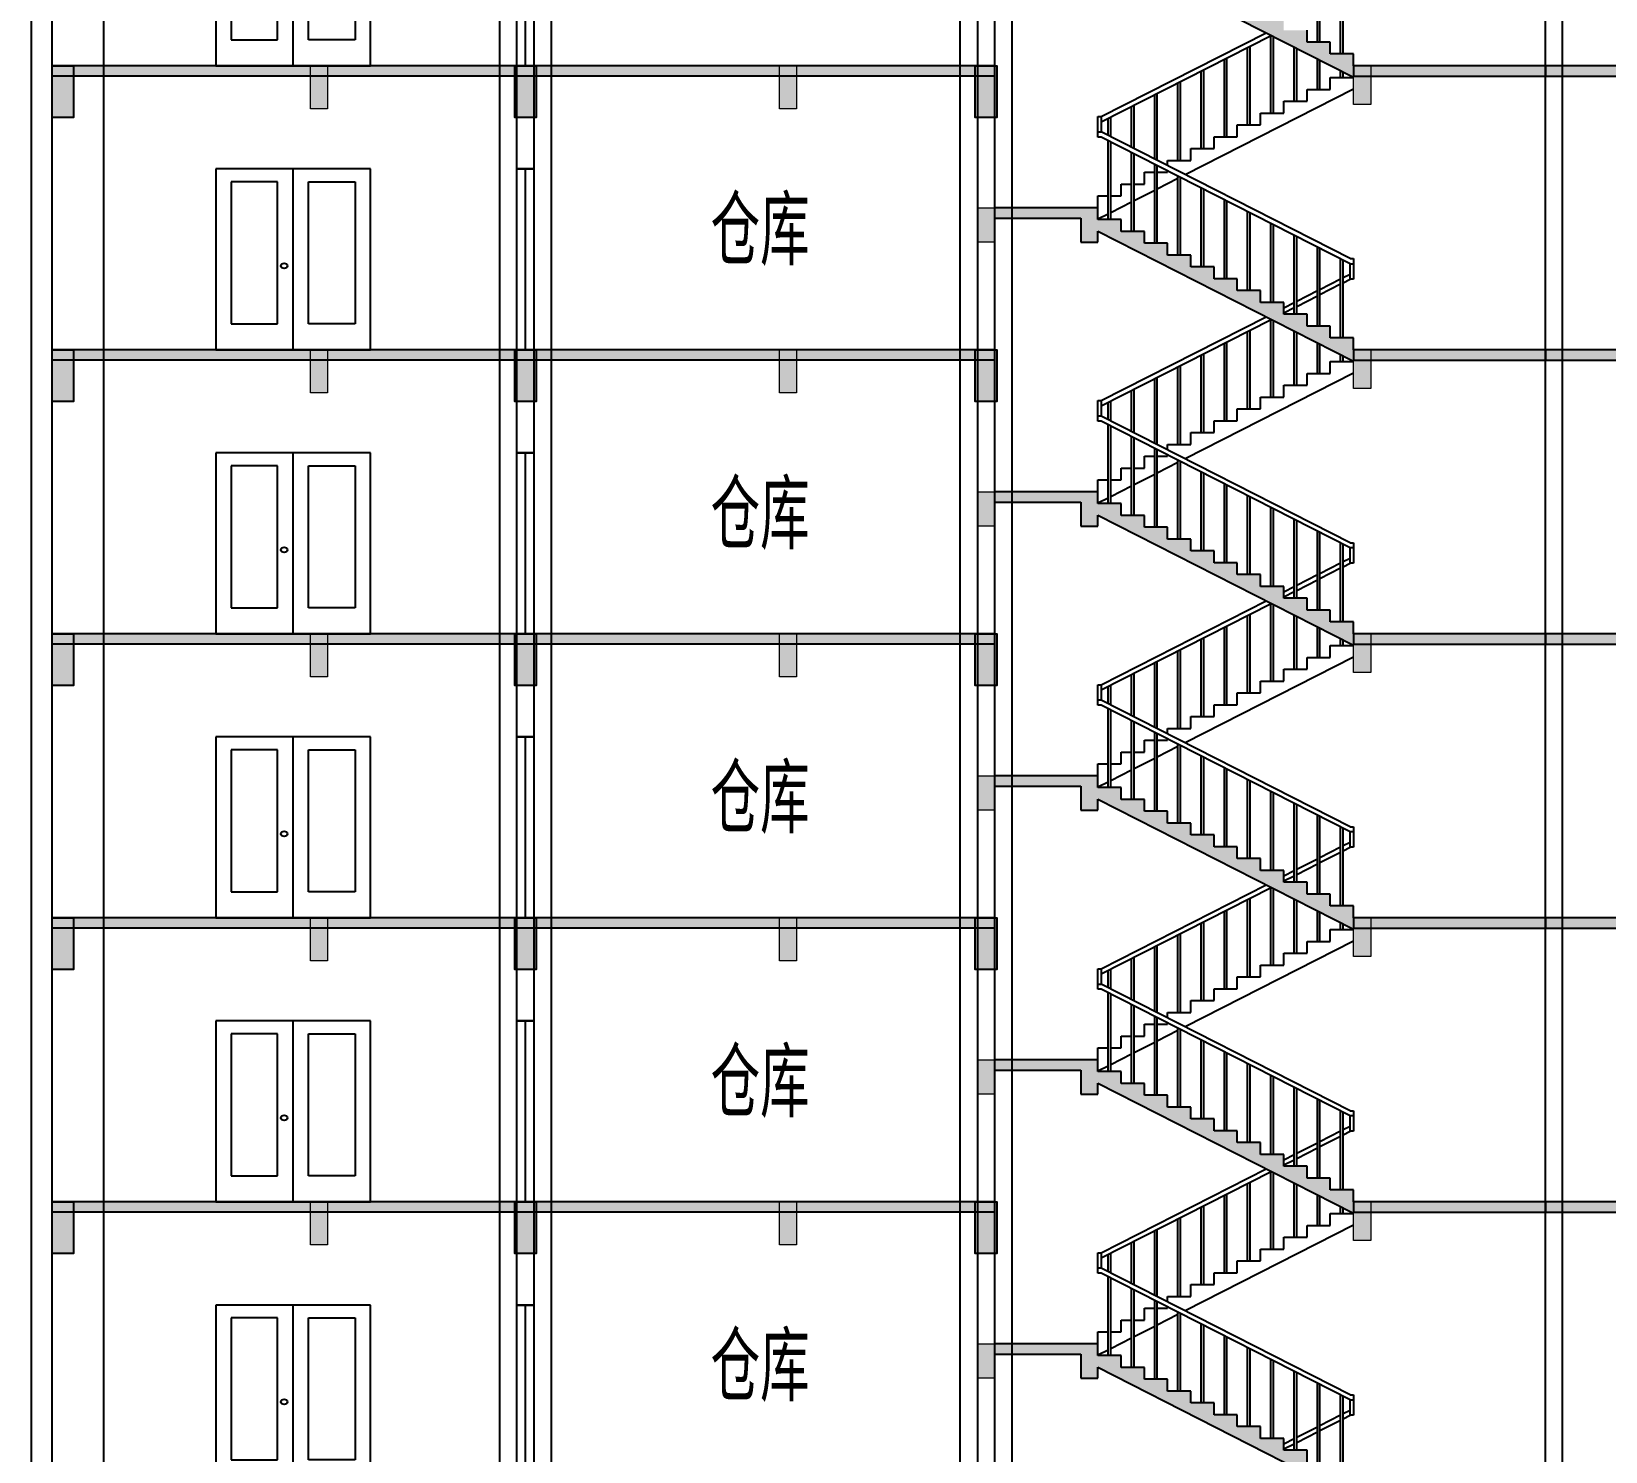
# Model space of a CAD drawing. Extents: x -1 to 1050000, y -900000 to 0.
# Drawn here: x 536529 to 554817, y -111703 to -95203 of the extents above; entities that cross this region are included whole.
import ezdxf

# ---------------------------------------------------------------- set-up
doc = ezdxf.new("R2010")
doc.units = 0
doc.header["$LTSCALE"] = 1000
doc.header["$MEASUREMENT"] = 0
for name, color, linetype in [('BEAM', 4, 'Continuous'), ('COLUMN', 9, 'Continuous'), ('E_CURTWALL', 71, 'Continuous'), ('E_LINE', 7, 'Continuous'), ('E_WINDOW', 4, 'Continuous'), ('FLOOR-100', 173, 'Continuous'), ('PUB_HATCH', 8, 'Continuous'), ('S_E_STAIR', 4, 'Continuous'), ('S_STAIR', 9, 'Continuous'), ('S_WALL', 9, 'Continuous'), ('S_WINDOW', 4, 'Continuous'), ('Text', 7, 'Continuous'), ('WALL', 9, 'Continuous')]:
    doc.layers.add(name, color=color, linetype=linetype)
doc.layers.add('S_Beam', color=4, linetype='Continuous', lineweight=9)
doc.layers.add('TL-floor', color=35, linetype='Continuous', lineweight=18)
doc.styles.get("Standard").update_dxf_attribs({"font": 'gbenor.shx', "bigfont": 'gbcbig.shx'})

# ---------------------------------------------------------------- blocks, each defined once
blk = doc.blocks.new('*U502')
at = {"layer": 'BEAM'}
h = blk.add_hatch(color=256, dxfattribs=at)
h.dxf.hatch_style = 1
h.paths.add_polyline_path([(-14950, 300), (-14700, 300), (-14700, -300), (-14950, -300)])
h = blk.add_hatch(color=256, dxfattribs=at)
h.dxf.hatch_style = 1
h.paths.add_polyline_path([(-9575, 300), (-9325, 300), (-9325, -300), (-9575, -300)])
h = blk.add_hatch(color=256, dxfattribs=at)
h.dxf.hatch_style = 1
h.paths.add_polyline_path([(-4225, 300), (-3975, 300), (-3975, -300), (-4225, -300)])
at = {"layer": 'S_Beam'}
h = blk.add_hatch(color=256, dxfattribs=at)
h.dxf.hatch_style = 1
h.paths.add_polyline_path([(-11950, 300), (-11750, 300), (-11750, -200), (-11950, -200)])
h = blk.add_hatch(color=256, dxfattribs=at)
h.dxf.hatch_style = 1
h.paths.add_polyline_path([(-6500, 300), (-6300, 300), (-6300, -200), (-6500, -200)])
at = {"layer": 'BEAM'}
for points in [[(-14950, 300), (-14700, 300), (-14700, -300), (-14950, -300)], [(-9575, 300), (-9325, 300), (-9325, -300), (-9575, -300)], [(-4225, 300), (-3975, 300), (-3975, -300), (-4225, -300)]]:
    blk.add_lwpolyline(points, close=True, dxfattribs=at)
at = {"layer": 'S_Beam'}
for points in [[(-11950, 300), (-11750, 300), (-11750, -200), (-11950, -200)], [(-6500, 300), (-6300, 300), (-6300, -200), (-6500, -200)]]:
    blk.add_lwpolyline(points, close=True, dxfattribs=at)
blk = doc.blocks.new('*U501')
at = {"layer": 'S_Beam', "color": 0, "linetype": 'ByBlock', "lineweight": -2, "transparency": 16777216}
for p in [(0, 33000), (0, 29700), (0, 26400), (0, 23100), (0, 19800)]:
    blk.add_blockref('*U502', p, dxfattribs=at)
blk = doc.blocks.new('$EWDLib$00000642')
for p, q in [((1500, 2100), (0, 2100)), ((0, 2100), (0, 0)), ((1500, 0), (1500, 2100)), ((150, 1950), (150, 300)), ((600, 1950), (150, 1950)), ((900, 1950), (1350, 1950)), ((1350, 1950), (1350, 300)), ((150, 300), (600, 300)), ((1350, 300), (900, 300)), ((0, 0), (1500, 0))]:
    blk.add_line(p, q)
for points in [[(750, 0), (750, 2100)], [(600, 300), (600, 1950)], [(900, 300), (900, 1950)]]:
    blk.add_lwpolyline(points)
blk.add_circle((663, 975), 31)
blk = doc.blocks.new('section_window__')
at = {"layer": 'S_WINDOW'}
for p, q in [((542369, -129801), (542169, -129801)), ((542169, -131901), (542169, -129801)), ((542269, -131901), (542269, -129801)), ((542369, -131901), (542369, -129801)), ((542344, -131901), (542144, -131901))]:
    blk.add_line(p, q, dxfattribs=at)
blk = doc.blocks.new('*U742')
at = {"layer": 'WALL'}
blk.add_blockref('section_window__', (-542256, 130851), dxfattribs=at)
blk = doc.blocks.new('*U743')
at = {"layer": 'WALL', "color": 0, "linetype": 'ByBlock', "lineweight": -2, "transparency": 16777216}
for p in [(0, 36300), (0, 33000), (0, 29700), (0, 26400), (0, 23100), (0, 19800)]:
    blk.add_blockref('*U742', p, dxfattribs=at)

msp = doc.modelspace()

# ---------------------------------------------------------------- hatches: boundary and pattern name
at = {"layer": 'FLOOR-100'}
h = msp.add_hatch(color=256, dxfattribs=at)
h.dxf.hatch_style = 1
h.paths.add_polyline_path([(547718.88, -95600.67), (536768.88, -95600.67), (536768.88, -95720.67), (547718.88, -95720.67)])
h = msp.add_hatch(color=256, dxfattribs=at)
h.dxf.hatch_style = 1
h.paths.add_polyline_path([(554118.88, -95600.67), (551888.88, -95600.67), (551888.88, -95720.67), (554118.88, -95720.67)])
h = msp.add_hatch(color=256, dxfattribs=at)
h.dxf.hatch_style = 1
h.paths.add_polyline_path([(566668.88, -95720.67), (566668.88, -95600.67), (554118.88, -95600.67), (554118.88, -95720.67)])
h = msp.add_hatch(color=256, dxfattribs=at)
h.dxf.hatch_style = 1
h.paths.add_polyline_path([(547718.88, -98900.67), (536768.88, -98900.67), (536768.88, -99020.67), (547718.88, -99020.67)])
h = msp.add_hatch(color=256, dxfattribs=at)
h.dxf.hatch_style = 1
h.paths.add_polyline_path([(554118.88, -98900.67), (551888.88, -98900.67), (551888.88, -99020.67), (554118.88, -99020.67)])
h = msp.add_hatch(color=256, dxfattribs=at)
h.dxf.hatch_style = 1
h.paths.add_polyline_path([(566668.88, -99020.67), (566668.88, -98900.67), (554118.88, -98900.67), (554118.88, -99020.67)])
h = msp.add_hatch(color=256, dxfattribs=at)
h.dxf.hatch_style = 1
h.paths.add_polyline_path([(547718.88, -102200.67), (536768.88, -102200.67), (536768.88, -102320.67), (547718.88, -102320.67)])
h = msp.add_hatch(color=256, dxfattribs=at)
h.dxf.hatch_style = 1
h.paths.add_polyline_path([(554118.88, -102200.67), (551888.88, -102200.67), (551888.88, -102320.67), (554118.88, -102320.67)])
h = msp.add_hatch(color=256, dxfattribs=at)
h.dxf.hatch_style = 1
h.paths.add_polyline_path([(566668.88, -102320.67), (566668.88, -102200.67), (554118.88, -102200.67), (554118.88, -102320.67)])
h = msp.add_hatch(color=256, dxfattribs=at)
h.dxf.hatch_style = 1
h.paths.add_polyline_path([(547718.88, -105500.67), (536768.88, -105500.67), (536768.88, -105620.67), (547718.88, -105620.67)])
h = msp.add_hatch(color=256, dxfattribs=at)
h.dxf.hatch_style = 1
h.paths.add_polyline_path([(554118.88, -105500.67), (551888.88, -105500.67), (551888.88, -105620.67), (554118.88, -105620.67)])
h = msp.add_hatch(color=256, dxfattribs=at)
h.dxf.hatch_style = 1
h.paths.add_polyline_path([(566668.88, -105620.67), (566668.88, -105500.67), (554118.88, -105500.67), (554118.88, -105620.67)])
h = msp.add_hatch(color=256, dxfattribs=at)
h.dxf.hatch_style = 1
h.paths.add_polyline_path([(547718.88, -108800.67), (536768.88, -108800.67), (536768.88, -108920.67), (547718.88, -108920.67)])
h = msp.add_hatch(color=256, dxfattribs=at)
h.dxf.hatch_style = 1
h.paths.add_polyline_path([(554118.88, -108800.67), (551888.88, -108800.67), (551888.88, -108920.67), (554118.88, -108920.67)])
h = msp.add_hatch(color=256, dxfattribs=at)
h.dxf.hatch_style = 1
h.paths.add_polyline_path([(566668.88, -108920.67), (566668.88, -108800.67), (554118.88, -108800.67), (554118.88, -108920.67)])
at = {"layer": 'PUB_HATCH'}
for points in [[(551888.88, -95600.67), (551888.88, -95463.17), (551618.88, -95463.17), (551618.88, -95325.67), (551348.88, -95325.67), (551348.88, -95188.17), (551078.88, -95188.17), (551078.88, -95050.67), (550808.88, -95050.67), (550808.88, -94913.17), (550538.88, -94913.17), (550538.88, -94775.67), (550268.88, -94775.67), (550268.88, -94638.17), (549998.88, -94638.17), (549998.88, -94500.67), (549728.88, -94500.67), (549728.88, -94363.17), (549458.88, -94363.17), (549458.88, -94225.67), (549188.88, -94225.67), (549188.88, -94088.17), (548918.88, -94088.17), (548918.88, -94070.67), (548918.88, -94222.84), (551888.88, -95735.34)], [(548918.88, -97250.67), (547718.88, -97250.67), (547718.88, -97370.67), (548718.88, -97370.67), (548718.88, -97650.67), (548918.88, -97650.67)], [(551888.88, -98900.67), (551888.88, -98763.17), (551618.88, -98763.17), (551618.88, -98625.67), (551348.88, -98625.67), (551348.88, -98488.17), (551078.88, -98488.17), (551078.88, -98350.67), (550808.88, -98350.67), (550808.88, -98213.17), (550538.88, -98213.17), (550538.88, -98075.67), (550268.88, -98075.67), (550268.88, -97938.17), (549998.88, -97938.17), (549998.88, -97800.67), (549728.88, -97800.67), (549728.88, -97663.17), (549458.88, -97663.17), (549458.88, -97525.67), (549188.88, -97525.67), (549188.88, -97388.17), (548918.88, -97388.17), (548918.88, -97370.67), (548918.88, -97522.84), (551888.88, -99035.34)], [(548918.88, -100550.67), (547718.88, -100550.67), (547718.88, -100670.67), (548718.88, -100670.67), (548718.88, -100950.67), (548918.88, -100950.67)], [(551888.88, -102200.67), (551888.88, -102063.17), (551618.88, -102063.17), (551618.88, -101925.67), (551348.88, -101925.67), (551348.88, -101788.17), (551078.88, -101788.17), (551078.88, -101650.67), (550808.88, -101650.67), (550808.88, -101513.17), (550538.88, -101513.17), (550538.88, -101375.67), (550268.88, -101375.67), (550268.88, -101238.17), (549998.88, -101238.17), (549998.88, -101100.67), (549728.88, -101100.67), (549728.88, -100963.17), (549458.88, -100963.17), (549458.88, -100825.67), (549188.88, -100825.67), (549188.88, -100688.17), (548918.88, -100688.17), (548918.88, -100670.67), (548918.88, -100822.84), (551888.88, -102335.34)], [(548918.88, -103850.67), (547718.88, -103850.67), (547718.88, -103970.67), (548718.88, -103970.67), (548718.88, -104250.67), (548918.88, -104250.67)], [(551888.88, -105500.67), (551888.88, -105363.17), (551618.88, -105363.17), (551618.88, -105225.67), (551348.88, -105225.67), (551348.88, -105088.17), (551078.88, -105088.17), (551078.88, -104950.67), (550808.88, -104950.67), (550808.88, -104813.17), (550538.88, -104813.17), (550538.88, -104675.67), (550268.88, -104675.67), (550268.88, -104538.17), (549998.88, -104538.17), (549998.88, -104400.67), (549728.88, -104400.67), (549728.88, -104263.17), (549458.88, -104263.17), (549458.88, -104125.67), (549188.88, -104125.67), (549188.88, -103988.17), (548918.88, -103988.17), (548918.88, -103970.67), (548918.88, -104122.84), (551888.88, -105635.34)], [(548918.88, -107150.67), (547718.88, -107150.67), (547718.88, -107270.67), (548718.88, -107270.67), (548718.88, -107550.67), (548918.88, -107550.67)], [(551888.88, -108800.67), (551888.88, -108663.17), (551618.88, -108663.17), (551618.88, -108525.67), (551348.88, -108525.67), (551348.88, -108388.17), (551078.88, -108388.17), (551078.88, -108250.67), (550808.88, -108250.67), (550808.88, -108113.17), (550538.88, -108113.17), (550538.88, -107975.67), (550268.88, -107975.67), (550268.88, -107838.17), (549998.88, -107838.17), (549998.88, -107700.67), (549728.88, -107700.67), (549728.88, -107563.17), (549458.88, -107563.17), (549458.88, -107425.67), (549188.88, -107425.67), (549188.88, -107288.17), (548918.88, -107288.17), (548918.88, -107270.67), (548918.88, -107422.84), (551888.88, -108935.34)], [(548918.88, -110450.67), (547718.88, -110450.67), (547718.88, -110570.67), (548718.88, -110570.67), (548718.88, -110850.67), (548918.88, -110850.67)], [(551888.88, -112100.67), (551888.88, -111963.17), (551618.88, -111963.17), (551618.88, -111825.67), (551348.88, -111825.67), (551348.88, -111688.17), (551078.88, -111688.17), (551078.88, -111550.67), (550808.88, -111550.67), (550808.88, -111413.17), (550538.88, -111413.17), (550538.88, -111275.67), (550268.88, -111275.67), (550268.88, -111138.17), (549998.88, -111138.17), (549998.88, -111000.67), (549728.88, -111000.67), (549728.88, -110863.17), (549458.88, -110863.17), (549458.88, -110725.67), (549188.88, -110725.67), (549188.88, -110588.17), (548918.88, -110588.17), (548918.88, -110570.67), (548918.88, -110722.84), (551888.88, -112235.34)]]:
    msp.add_hatch(color=256, dxfattribs=at).paths.add_polyline_path(points)
at = {"layer": 'TL-floor'}
h = msp.add_hatch(color=256, dxfattribs=at)
h.dxf.hatch_style = 1
h.paths.add_polyline_path([(551888.88, -96050.67), (552088.88, -96050.67), (552088.88, -95600.67), (551888.88, -95600.67)])
h = msp.add_hatch(color=256, dxfattribs=at)
h.dxf.hatch_style = 1
h.paths.add_polyline_path([(547718.88, -97250.73), (547518.88, -97250.73), (547518.88, -97650.73), (547718.88, -97650.73)])
h = msp.add_hatch(color=256, dxfattribs=at)
h.dxf.hatch_style = 1
h.paths.add_polyline_path([(551888.88, -99350.67), (552088.88, -99350.67), (552088.88, -98900.67), (551888.88, -98900.67)])
h = msp.add_hatch(color=256, dxfattribs=at)
h.dxf.hatch_style = 1
h.paths.add_polyline_path([(547718.88, -100550.73), (547518.88, -100550.73), (547518.88, -100950.73), (547718.88, -100950.73)])
h = msp.add_hatch(color=256, dxfattribs=at)
h.dxf.hatch_style = 1
h.paths.add_polyline_path([(551888.88, -102650.67), (552088.88, -102650.67), (552088.88, -102200.67), (551888.88, -102200.67)])
h = msp.add_hatch(color=256, dxfattribs=at)
h.dxf.hatch_style = 1
h.paths.add_polyline_path([(547718.88, -103850.73), (547518.88, -103850.73), (547518.88, -104250.73), (547718.88, -104250.73)])
h = msp.add_hatch(color=256, dxfattribs=at)
h.dxf.hatch_style = 1
h.paths.add_polyline_path([(551888.88, -105950.67), (552088.88, -105950.67), (552088.88, -105500.67), (551888.88, -105500.67)])
h = msp.add_hatch(color=256, dxfattribs=at)
h.dxf.hatch_style = 1
h.paths.add_polyline_path([(547718.88, -107150.73), (547518.88, -107150.73), (547518.88, -107550.73), (547718.88, -107550.73)])
h = msp.add_hatch(color=256, dxfattribs=at)
h.dxf.hatch_style = 1
h.paths.add_polyline_path([(551888.88, -109250.67), (552088.88, -109250.67), (552088.88, -108800.67), (551888.88, -108800.67)])
h = msp.add_hatch(color=256, dxfattribs=at)
h.dxf.hatch_style = 1
h.paths.add_polyline_path([(547718.88, -110450.73), (547518.88, -110450.73), (547518.88, -110850.73), (547718.88, -110850.73)])

# ---------------------------------------------------------------- linework, layer by layer
at = {"layer": 'COLUMN'}
for p, q in [((547318.88, -149900.67), (547318.88, -75920.67)), ((547918.88, -75920.67), (547918.88, -149900.67)), ((536768.88, -131900.67), (536768.88, -79100.67)), ((537368.88, -149900.67), (537368.88, -79100.67)), ((541968.88, -149900.67), (541968.88, -79220.67)), ((542568.88, -149900.67), (542568.88, -79220.67))]:
    msp.add_line(p, q, dxfattribs=at)
at = {"layer": 'E_CURTWALL'}
msp.add_line((536528.88, -131900.67), (536528.88, -79100.67), dxfattribs=at)
at = {"layer": 'E_LINE'}
for p, q in [((554318.88, -103400.67), (554318.88, -102200.67)), ((554318.88, -110000.67), (554318.88, -108800.67))]:
    msp.add_line(p, q, dxfattribs=at)
at = {"layer": 'FLOOR-100'}
for p, q in [((547718.88, -95600.67), (536768.88, -95600.67)), ((547718.88, -95720.67), (536768.88, -95720.67)), ((547718.88, -98900.67), (536768.88, -98900.67)), ((547718.88, -99020.67), (536768.88, -99020.67)), ((547718.88, -102200.67), (536768.88, -102200.67)), ((547718.88, -102320.67), (536768.88, -102320.67)), ((547718.88, -105500.67), (536768.88, -105500.67)), ((547718.88, -105620.67), (536768.88, -105620.67)), ((547718.88, -108800.67), (536768.88, -108800.67)), ((547718.88, -108920.67), (536768.88, -108920.67))]:
    msp.add_line(p, q, dxfattribs=at)
for points in [[(551888.88, -95600.67), (551888.88, -95720.67), (554118.88, -95720.67), (554118.88, -95600.67)], [(554118.88, -95600.67), (554118.88, -95720.67), (566668.88, -95720.67), (566668.88, -95600.67)], [(551888.88, -98900.67), (551888.88, -99020.67), (554118.88, -99020.67), (554118.88, -98900.67)], [(554118.88, -98900.67), (554118.88, -99020.67), (566668.88, -99020.67), (566668.88, -98900.67)], [(551888.88, -102200.67), (551888.88, -102320.67), (554118.88, -102320.67), (554118.88, -102200.67)], [(554118.88, -102200.67), (554118.88, -102320.67), (566668.88, -102320.67), (566668.88, -102200.67)], [(551888.88, -105500.67), (551888.88, -105620.67), (554118.88, -105620.67), (554118.88, -105500.67)], [(554118.88, -105500.67), (554118.88, -105620.67), (566668.88, -105620.67), (566668.88, -105500.67)], [(551888.88, -108800.67), (551888.88, -108920.67), (554118.88, -108920.67), (554118.88, -108800.67)], [(554118.88, -108800.67), (554118.88, -108920.67), (566668.88, -108920.67), (566668.88, -108800.67)]]:
    msp.add_lwpolyline(points, close=True, dxfattribs=at)
at = {"layer": 'S_E_STAIR'}
for p, q in [((551468.88, -95325.67), (551468.88, -94409.28)), ((551498.88, -95325.67), (551498.88, -94424.56)), ((551738.88, -95463.17), (551738.88, -94546.78)), ((551768.88, -95463.17), (551768.88, -94562.06)), ((548958.88, -96192.8), (550873.02, -95218.01)), ((548958.88, -96252.8), (550931.93, -95248.01)), ((550928.88, -96150.67), (550928.88, -95249.56)), ((550958.88, -96150.67), (550958.88, -95261.73)), ((550658.88, -96288.17), (550658.88, -95387.06)), ((550688.88, -96288.17), (550688.88, -95371.78)), ((551198.88, -96013.17), (551198.88, -95383.95)), ((551228.88, -96013.17), (551228.88, -95399.23)), ((550388.88, -96425.67), (550388.88, -95524.56)), ((550418.88, -96425.67), (550418.88, -95509.28)), ((551468.88, -95875.67), (551468.88, -95521.45)), ((551498.88, -95875.67), (551498.88, -95536.73)), ((549848.88, -96700.67), (549848.88, -95799.56)), ((549878.88, -96700.67), (549878.88, -95784.28)), ((550118.88, -96563.17), (550118.88, -95662.06)), ((550148.88, -96563.17), (550148.88, -95646.78)), ((551618.88, -95875.67), (551618.88, -95738.17)), ((551618.88, -95738.17), (551888.88, -95738.17)), ((551738.88, -95738.17), (551738.88, -95658.95)), ((551768.88, -95738.17), (551768.88, -95674.23)), ((549578.88, -96686.78), (549578.88, -95937.06)), ((549608.88, -96702.06), (549608.88, -95921.78)), ((551888.88, -95872.84), (549934.73, -96868.01)), ((551348.88, -96013.17), (551348.88, -95875.67)), ((551348.88, -95875.67), (551618.88, -95875.67)), ((548918.88, -96431.04), (548918.88, -96192.8)), ((548918.88, -96192.8), (548958.88, -96192.8)), ((548958.88, -96192.8), (548958.88, -96371.04)), ((549308.88, -96549.28), (549308.88, -96074.56)), ((549338.88, -96564.56), (549338.88, -96059.28)), ((550808.88, -96288.17), (550808.88, -96150.67)), ((550808.88, -96150.67), (551078.88, -96150.67)), ((551078.88, -96150.67), (551078.88, -96013.17)), ((551078.88, -96013.17), (551348.88, -96013.17)), ((548918.88, -96371.04), (548958.88, -96371.04)), ((551848.88, -97842.8), (548958.88, -96371.04)), ((549038.88, -96411.78), (549038.88, -96212.06)), ((549068.88, -96427.06), (549068.88, -96196.78)), ((550538.88, -96425.67), (550538.88, -96288.17)), ((550538.88, -96288.17), (550808.88, -96288.17)), ((548958.88, -96431.04), (548918.88, -96431.04)), ((551848.88, -97902.8), (548958.88, -96431.04)), ((549038.88, -97388.17), (549038.88, -96471.78)), ((549068.88, -97388.17), (549068.88, -96487.06)), ((550268.88, -96563.17), (550268.88, -96425.67)), ((550268.88, -96425.67), (550538.88, -96425.67)), ((549308.88, -97525.67), (549308.88, -96609.28)), ((549338.88, -97525.67), (549338.88, -96624.56)), ((549728.88, -96763.17), (549728.88, -96700.67)), ((549728.88, -96700.67), (549998.88, -96700.67)), ((549998.88, -96700.67), (549998.88, -96563.17)), ((549998.88, -96563.17), (550268.88, -96563.17)), ((549458.88, -96975.67), (549458.88, -96838.17)), ((549458.88, -96838.17), (549578.88, -96838.17)), ((549578.88, -97663.17), (549578.88, -96746.78)), ((549608.88, -97663.17), (549608.88, -96762.06)), ((549608.88, -96838.17), (549728.88, -96838.17)), ((549848.88, -96911.73), (549608.88, -97033.95)), ((549728.88, -96838.17), (549728.88, -96823.17)), ((549848.88, -97800.67), (549848.88, -96884.28)), ((549878.88, -97800.67), (549878.88, -96899.56)), ((549188.88, -97113.17), (549188.88, -96975.67)), ((549188.88, -96975.67), (549308.88, -96975.67)), ((549338.88, -96975.67), (549458.88, -96975.67)), ((549578.88, -97049.23), (549338.88, -97171.45)), ((550118.88, -97938.17), (550118.88, -97021.78)), ((550148.88, -97938.17), (550148.88, -97037.06)), ((548918.88, -97250.67), (548918.88, -97113.17)), ((548918.88, -97113.17), (549038.88, -97113.17)), ((549068.88, -97113.17), (549188.88, -97113.17)), ((549308.88, -97186.73), (549068.88, -97308.95)), ((550388.88, -98075.67), (550388.88, -97159.28)), ((550418.88, -98075.67), (550418.88, -97174.56)), ((549038.88, -97324.23), (548918.88, -97385.34)), ((550658.88, -98213.17), (550658.88, -97296.78)), ((550688.88, -98213.17), (550688.88, -97312.06)), ((550928.88, -98350.67), (550928.88, -97434.28)), ((550958.88, -98350.67), (550958.88, -97449.56)), ((551198.88, -98488.17), (551198.88, -97571.78)), ((551228.88, -98488.17), (551228.88, -97587.06)), ((551468.88, -98625.67), (551468.88, -97709.28)), ((551498.88, -98625.67), (551498.88, -97724.56)), ((551738.88, -98763.17), (551738.88, -97846.78)), ((551768.88, -98763.17), (551768.88, -97862.06)), ((551768.88, -98061.78), (551848.88, -98021.04)), ((551848.88, -97842.8), (551888.88, -97842.8)), ((551848.88, -97902.8), (551888.88, -97902.8)), ((551848.88, -98081.04), (551848.88, -97902.8)), ((551888.88, -97842.8), (551888.88, -98081.04)), ((551498.88, -98199.28), (551738.88, -98077.06)), ((551498.88, -98259.28), (551738.88, -98137.06)), ((551768.88, -98121.78), (551848.88, -98081.04)), ((551888.88, -98081.04), (551848.88, -98081.04)), ((551078.88, -98413.17), (551198.88, -98352.06)), ((551228.88, -98336.78), (551468.88, -98214.56)), ((551228.88, -98396.78), (551468.88, -98274.56)), ((548958.88, -99492.8), (550873.02, -98518.01)), ((548958.88, -99552.8), (550931.93, -98548.01)), ((550928.88, -99450.67), (550928.88, -98549.56)), ((550958.88, -99450.67), (550958.88, -98561.73)), ((551078.88, -98473.17), (551198.88, -98412.06)), ((550658.88, -99588.17), (550658.88, -98687.06)), ((550688.88, -99588.17), (550688.88, -98671.78)), ((551198.88, -99313.17), (551198.88, -98683.95)), ((551228.88, -99313.17), (551228.88, -98699.23)), ((550388.88, -99725.67), (550388.88, -98824.56)), ((550418.88, -99725.67), (550418.88, -98809.28)), ((551468.88, -99175.67), (551468.88, -98821.45)), ((551498.88, -99175.67), (551498.88, -98836.73)), ((549848.88, -100000.67), (549848.88, -99099.56)), ((549878.88, -100000.67), (549878.88, -99084.28)), ((550118.88, -99863.17), (550118.88, -98962.06)), ((550148.88, -99863.17), (550148.88, -98946.78)), ((551618.88, -99175.67), (551618.88, -99038.17)), ((551618.88, -99038.17), (551888.88, -99038.17)), ((551738.88, -99038.17), (551738.88, -98958.95)), ((551768.88, -99038.17), (551768.88, -98974.23)), ((549578.88, -99986.78), (549578.88, -99237.06)), ((549608.88, -100002.06), (549608.88, -99221.78)), ((551888.88, -99172.84), (549934.73, -100168.01)), ((551348.88, -99313.17), (551348.88, -99175.67)), ((551348.88, -99175.67), (551618.88, -99175.67)), ((549308.88, -99849.28), (549308.88, -99374.56)), ((549338.88, -99864.56), (549338.88, -99359.28)), ((550808.88, -99588.17), (550808.88, -99450.67)), ((550808.88, -99450.67), (551078.88, -99450.67)), ((551078.88, -99450.67), (551078.88, -99313.17)), ((551078.88, -99313.17), (551348.88, -99313.17)), ((548918.88, -99731.04), (548918.88, -99492.8)), ((548918.88, -99492.8), (548958.88, -99492.8)), ((548958.88, -99492.8), (548958.88, -99671.04)), ((549038.88, -99711.78), (549038.88, -99512.06)), ((549068.88, -99727.06), (549068.88, -99496.78)), ((550538.88, -99725.67), (550538.88, -99588.17)), ((550538.88, -99588.17), (550808.88, -99588.17)), ((548958.88, -99671.04), (548918.88, -99671.04)), ((548958.88, -99731.04), (548918.88, -99731.04)), ((551848.88, -101142.8), (548958.88, -99671.04)), ((551848.88, -101202.8), (548958.88, -99731.04)), ((549038.88, -100688.17), (549038.88, -99771.78)), ((549068.88, -100688.17), (549068.88, -99787.06)), ((550268.88, -99863.17), (550268.88, -99725.67)), ((550268.88, -99725.67), (550538.88, -99725.67)), ((549308.88, -100825.67), (549308.88, -99909.28)), ((549338.88, -100825.67), (549338.88, -99924.56)), ((549728.88, -100063.17), (549728.88, -100000.67)), ((549728.88, -100000.67), (549998.88, -100000.67)), ((549998.88, -100000.67), (549998.88, -99863.17)), ((549998.88, -99863.17), (550268.88, -99863.17)), ((549458.88, -100275.67), (549458.88, -100138.17)), ((549458.88, -100138.17), (549578.88, -100138.17)), ((549578.88, -100963.17), (549578.88, -100046.78)), ((549608.88, -100963.17), (549608.88, -100062.06)), ((549608.88, -100138.17), (549728.88, -100138.17)), ((549848.88, -100211.73), (549608.88, -100333.95)), ((549728.88, -100138.17), (549728.88, -100123.17)), ((549848.88, -101100.67), (549848.88, -100184.28)), ((549878.88, -101100.67), (549878.88, -100199.56)), ((549188.88, -100413.17), (549188.88, -100275.67)), ((549188.88, -100275.67), (549308.88, -100275.67)), ((549338.88, -100275.67), (549458.88, -100275.67)), ((549578.88, -100349.23), (549338.88, -100471.45)), ((550118.88, -101238.17), (550118.88, -100321.78)), ((550148.88, -101238.17), (550148.88, -100337.06)), ((548918.88, -100550.67), (548918.88, -100413.17)), ((548918.88, -100413.17), (549038.88, -100413.17)), ((549068.88, -100413.17), (549188.88, -100413.17)), ((549308.88, -100486.73), (549068.88, -100608.95)), ((550388.88, -101375.67), (550388.88, -100459.28)), ((550418.88, -101375.67), (550418.88, -100474.56)), ((549038.88, -100624.23), (548918.88, -100685.34)), ((550658.88, -101513.17), (550658.88, -100596.78)), ((550688.88, -101513.17), (550688.88, -100612.06)), ((550928.88, -101650.67), (550928.88, -100734.28)), ((550958.88, -101650.67), (550958.88, -100749.56)), ((551198.88, -101788.17), (551198.88, -100871.78)), ((551228.88, -101788.17), (551228.88, -100887.06)), ((551468.88, -101925.67), (551468.88, -101009.28)), ((551498.88, -101925.67), (551498.88, -101024.56)), ((551738.88, -102063.17), (551738.88, -101146.78)), ((551768.88, -102063.17), (551768.88, -101162.06)), ((551848.88, -101142.8), (551888.88, -101142.8)), ((551888.88, -101202.8), (551848.88, -101202.8)), ((551848.88, -101381.04), (551848.88, -101202.8)), ((551888.88, -101142.8), (551888.88, -101381.04)), ((551498.88, -101499.28), (551738.88, -101377.06)), ((551498.88, -101559.28), (551738.88, -101437.06)), ((551768.88, -101361.78), (551848.88, -101321.04)), ((551768.88, -101421.78), (551848.88, -101381.04)), ((551888.88, -101381.04), (551848.88, -101381.04)), ((551078.88, -101713.17), (551198.88, -101652.06)), ((551228.88, -101636.78), (551468.88, -101514.56)), ((551228.88, -101696.78), (551468.88, -101574.56)), ((548958.88, -102792.8), (550873.02, -101818.01)), ((548958.88, -102852.8), (550931.93, -101848.01)), ((550928.88, -102750.67), (550928.88, -101849.56)), ((550958.88, -102750.67), (550958.88, -101861.73)), ((551078.88, -101773.17), (551198.88, -101712.06)), ((550658.88, -102888.17), (550658.88, -101987.06)), ((550688.88, -102888.17), (550688.88, -101971.78)), ((551198.88, -102613.17), (551198.88, -101983.95)), ((551228.88, -102613.17), (551228.88, -101999.23)), ((550388.88, -103025.67), (550388.88, -102124.56)), ((550418.88, -103025.67), (550418.88, -102109.28)), ((551468.88, -102475.67), (551468.88, -102121.45)), ((551498.88, -102475.67), (551498.88, -102136.73)), ((549848.88, -103300.67), (549848.88, -102399.56)), ((549878.88, -103300.67), (549878.88, -102384.28)), ((550118.88, -103163.17), (550118.88, -102262.06)), ((550148.88, -103163.17), (550148.88, -102246.78)), ((551618.88, -102475.67), (551618.88, -102338.17)), ((551618.88, -102338.17), (551888.88, -102338.17)), ((551738.88, -102338.17), (551738.88, -102258.95)), ((551768.88, -102338.17), (551768.88, -102274.23)), ((549578.88, -103286.78), (549578.88, -102537.06)), ((549608.88, -103302.06), (549608.88, -102521.78)), ((551888.88, -102472.84), (549934.73, -103468.01)), ((551348.88, -102613.17), (551348.88, -102475.67)), ((551348.88, -102475.67), (551618.88, -102475.67)), ((549308.88, -103149.28), (549308.88, -102674.56)), ((549338.88, -103164.56), (549338.88, -102659.28)), ((550808.88, -102888.17), (550808.88, -102750.67)), ((550808.88, -102750.67), (551078.88, -102750.67)), ((551078.88, -102750.67), (551078.88, -102613.17)), ((551078.88, -102613.17), (551348.88, -102613.17)), ((548918.88, -103031.04), (548918.88, -102792.8)), ((548918.88, -102792.8), (548958.88, -102792.8)), ((548958.88, -102792.8), (548958.88, -102971.04)), ((549038.88, -103011.78), (549038.88, -102812.06)), ((549068.88, -103027.06), (549068.88, -102796.78)), ((550538.88, -103025.67), (550538.88, -102888.17)), ((550538.88, -102888.17), (550808.88, -102888.17)), ((548958.88, -102971.04), (548918.88, -102971.04)), ((548958.88, -103031.04), (548918.88, -103031.04)), ((551848.88, -104442.8), (548958.88, -102971.04)), ((551848.88, -104502.8), (548958.88, -103031.04)), ((549038.88, -103988.17), (549038.88, -103071.78)), ((549068.88, -103988.17), (549068.88, -103087.06)), ((550268.88, -103163.17), (550268.88, -103025.67)), ((550268.88, -103025.67), (550538.88, -103025.67)), ((549308.88, -104125.67), (549308.88, -103209.28)), ((549338.88, -104125.67), (549338.88, -103224.56)), ((549728.88, -103363.17), (549728.88, -103300.67)), ((549728.88, -103300.67), (549998.88, -103300.67)), ((549998.88, -103300.67), (549998.88, -103163.17)), ((549998.88, -103163.17), (550268.88, -103163.17)), ((549458.88, -103575.67), (549458.88, -103438.17)), ((549458.88, -103438.17), (549578.88, -103438.17)), ((549578.88, -104263.17), (549578.88, -103346.78)), ((549608.88, -104263.17), (549608.88, -103362.06)), ((549608.88, -103438.17), (549728.88, -103438.17)), ((549728.88, -103438.17), (549728.88, -103423.17)), ((549848.88, -104400.67), (549848.88, -103484.28)), ((549878.88, -104400.67), (549878.88, -103499.56)), ((549188.88, -103713.17), (549188.88, -103575.67)), ((549188.88, -103575.67), (549308.88, -103575.67)), ((549338.88, -103575.67), (549458.88, -103575.67)), ((549578.88, -103649.23), (549338.88, -103771.45)), ((549848.88, -103511.73), (549608.88, -103633.95)), ((550118.88, -104538.17), (550118.88, -103621.78)), ((550148.88, -104538.17), (550148.88, -103637.06)), ((548918.88, -103850.67), (548918.88, -103713.17)), ((548918.88, -103713.17), (549038.88, -103713.17)), ((549068.88, -103713.17), (549188.88, -103713.17)), ((549308.88, -103786.73), (549068.88, -103908.95)), ((550388.88, -104675.67), (550388.88, -103759.28)), ((550418.88, -104675.67), (550418.88, -103774.56)), ((549038.88, -103924.23), (548918.88, -103985.34)), ((550658.88, -104813.17), (550658.88, -103896.78)), ((550688.88, -104813.17), (550688.88, -103912.06)), ((550928.88, -104950.67), (550928.88, -104034.28)), ((550958.88, -104950.67), (550958.88, -104049.56)), ((551198.88, -105088.17), (551198.88, -104171.78)), ((551228.88, -105088.17), (551228.88, -104187.06)), ((551468.88, -105225.67), (551468.88, -104309.28)), ((551498.88, -105225.67), (551498.88, -104324.56)), ((551738.88, -105363.17), (551738.88, -104446.78)), ((551768.88, -105363.17), (551768.88, -104462.06)), ((551848.88, -104442.8), (551888.88, -104442.8)), ((551888.88, -104502.8), (551848.88, -104502.8)), ((551848.88, -104681.04), (551848.88, -104502.8)), ((551888.88, -104442.8), (551888.88, -104681.04)), ((551498.88, -104799.28), (551738.88, -104677.06)), ((551498.88, -104859.28), (551738.88, -104737.06)), ((551768.88, -104661.78), (551848.88, -104621.04)), ((551768.88, -104721.78), (551848.88, -104681.04)), ((551888.88, -104681.04), (551848.88, -104681.04)), ((551078.88, -105013.17), (551198.88, -104952.06)), ((551228.88, -104936.78), (551468.88, -104814.56)), ((551228.88, -104996.78), (551468.88, -104874.56)), ((548958.88, -106092.8), (550873.02, -105118.01)), ((548958.88, -106152.8), (550931.93, -105148.01)), ((550928.88, -106050.67), (550928.88, -105149.56)), ((551078.88, -105073.17), (551198.88, -105012.06)), ((550658.88, -106188.17), (550658.88, -105287.06)), ((550688.88, -106188.17), (550688.88, -105271.78)), ((550958.88, -106050.67), (550958.88, -105161.73)), ((551198.88, -105913.17), (551198.88, -105283.95)), ((551228.88, -105913.17), (551228.88, -105299.23)), ((550388.88, -106325.67), (550388.88, -105424.56)), ((550418.88, -106325.67), (550418.88, -105409.28)), ((551468.88, -105775.67), (551468.88, -105421.45)), ((551498.88, -105775.67), (551498.88, -105436.73)), ((549848.88, -106600.67), (549848.88, -105699.56)), ((549878.88, -106600.67), (549878.88, -105684.28)), ((550118.88, -106463.17), (550118.88, -105562.06)), ((550148.88, -106463.17), (550148.88, -105546.78)), ((551618.88, -105775.67), (551618.88, -105638.17)), ((551618.88, -105638.17), (551888.88, -105638.17)), ((551738.88, -105638.17), (551738.88, -105558.95)), ((551768.88, -105638.17), (551768.88, -105574.23)), ((549578.88, -106586.78), (549578.88, -105837.06)), ((549608.88, -106602.06), (549608.88, -105821.78)), ((551888.88, -105772.84), (549934.73, -106768.01)), ((551348.88, -105913.17), (551348.88, -105775.67)), ((551348.88, -105775.67), (551618.88, -105775.67)), ((549308.88, -106449.28), (549308.88, -105974.56)), ((549338.88, -106464.56), (549338.88, -105959.28)), ((550808.88, -106188.17), (550808.88, -106050.67)), ((550808.88, -106050.67), (551078.88, -106050.67)), ((551078.88, -106050.67), (551078.88, -105913.17)), ((551078.88, -105913.17), (551348.88, -105913.17)), ((548918.88, -106331.04), (548918.88, -106092.8)), ((548918.88, -106092.8), (548958.88, -106092.8)), ((548958.88, -106092.8), (548958.88, -106271.04)), ((549038.88, -106311.78), (549038.88, -106112.06)), ((549068.88, -106327.06), (549068.88, -106096.78)), ((550538.88, -106325.67), (550538.88, -106188.17)), ((550538.88, -106188.17), (550808.88, -106188.17)), ((548918.88, -106271.04), (548958.88, -106271.04)), ((548958.88, -106331.04), (548918.88, -106331.04)), ((551848.88, -107742.8), (548958.88, -106271.04)), ((551848.88, -107802.8), (548958.88, -106331.04)), ((549038.88, -107288.17), (549038.88, -106371.78)), ((549068.88, -107288.17), (549068.88, -106387.06)), ((550268.88, -106463.17), (550268.88, -106325.67)), ((550268.88, -106325.67), (550538.88, -106325.67)), ((549308.88, -107425.67), (549308.88, -106509.28)), ((549338.88, -107425.67), (549338.88, -106524.56)), ((549728.88, -106663.17), (549728.88, -106600.67)), ((549728.88, -106600.67), (549998.88, -106600.67)), ((549998.88, -106600.67), (549998.88, -106463.17)), ((549998.88, -106463.17), (550268.88, -106463.17)), ((549458.88, -106875.67), (549458.88, -106738.17)), ((549458.88, -106738.17), (549578.88, -106738.17)), ((549578.88, -107563.17), (549578.88, -106646.78)), ((549608.88, -107563.17), (549608.88, -106662.06)), ((549608.88, -106738.17), (549728.88, -106738.17)), ((549728.88, -106738.17), (549728.88, -106723.17)), ((549848.88, -107700.67), (549848.88, -106784.28)), ((549878.88, -107700.67), (549878.88, -106799.56)), ((549188.88, -107013.17), (549188.88, -106875.67)), ((549188.88, -106875.67), (549308.88, -106875.67)), ((549338.88, -106875.67), (549458.88, -106875.67)), ((549578.88, -106949.23), (549338.88, -107071.45)), ((549848.88, -106811.73), (549608.88, -106933.95)), ((550118.88, -107838.17), (550118.88, -106921.78)), ((550148.88, -107838.17), (550148.88, -106937.06)), ((548918.88, -107150.67), (548918.88, -107013.17)), ((548918.88, -107013.17), (549038.88, -107013.17)), ((549068.88, -107013.17), (549188.88, -107013.17)), ((549308.88, -107086.73), (549068.88, -107208.95)), ((550388.88, -107975.67), (550388.88, -107059.28)), ((550418.88, -107975.67), (550418.88, -107074.56)), ((549038.88, -107224.23), (548918.88, -107285.34)), ((550658.88, -108113.17), (550658.88, -107196.78)), ((550688.88, -108113.17), (550688.88, -107212.06)), ((550928.88, -108250.67), (550928.88, -107334.28)), ((550958.88, -108250.67), (550958.88, -107349.56)), ((551198.88, -108388.17), (551198.88, -107471.78)), ((551228.88, -108388.17), (551228.88, -107487.06)), ((551468.88, -108525.67), (551468.88, -107609.28)), ((551498.88, -108525.67), (551498.88, -107624.56)), ((551738.88, -108663.17), (551738.88, -107746.78)), ((551768.88, -108663.17), (551768.88, -107762.06)), ((551848.88, -107742.8), (551888.88, -107742.8)), ((551888.88, -107802.8), (551848.88, -107802.8)), ((551848.88, -107981.04), (551848.88, -107802.8)), ((551888.88, -107742.8), (551888.88, -107981.04)), ((551498.88, -108099.28), (551738.88, -107977.06)), ((551498.88, -108159.28), (551738.88, -108037.06)), ((551768.88, -107961.78), (551848.88, -107921.04)), ((551768.88, -108021.78), (551848.88, -107981.04)), ((551888.88, -107981.04), (551848.88, -107981.04)), ((551078.88, -108313.17), (551198.88, -108252.06)), ((551228.88, -108236.78), (551468.88, -108114.56)), ((551228.88, -108296.78), (551468.88, -108174.56)), ((548958.88, -109392.8), (550873.02, -108418.01)), ((551078.88, -108373.17), (551198.88, -108312.06)), ((548958.88, -109452.8), (550931.93, -108448.01)), ((550658.88, -109488.17), (550658.88, -108587.06)), ((550688.88, -109488.17), (550688.88, -108571.78)), ((550928.88, -109350.67), (550928.88, -108449.56)), ((550958.88, -109350.67), (550958.88, -108461.73)), ((551198.88, -109213.17), (551198.88, -108583.95)), ((551228.88, -109213.17), (551228.88, -108599.23)), ((550388.88, -109625.67), (550388.88, -108724.56)), ((550418.88, -109625.67), (550418.88, -108709.28)), ((551468.88, -109075.67), (551468.88, -108721.45)), ((551498.88, -109075.67), (551498.88, -108736.73)), ((549878.88, -109900.67), (549878.88, -108984.28)), ((550118.88, -109763.17), (550118.88, -108862.06)), ((550148.88, -109763.17), (550148.88, -108846.78)), ((551618.88, -109075.67), (551618.88, -108938.17)), ((551618.88, -108938.17), (551888.88, -108938.17)), ((551738.88, -108938.17), (551738.88, -108858.95)), ((551768.88, -108938.17), (551768.88, -108874.23)), ((549578.88, -109886.78), (549578.88, -109137.06)), ((549608.88, -109902.06), (549608.88, -109121.78)), ((549848.88, -109900.67), (549848.88, -108999.56)), ((551888.88, -109072.84), (549934.73, -110068.01)), ((551348.88, -109213.17), (551348.88, -109075.67)), ((551348.88, -109075.67), (551618.88, -109075.67)), ((549308.88, -109749.28), (549308.88, -109274.56)), ((549338.88, -109764.56), (549338.88, -109259.28)), ((550808.88, -109488.17), (550808.88, -109350.67)), ((550808.88, -109350.67), (551078.88, -109350.67)), ((551078.88, -109350.67), (551078.88, -109213.17)), ((551078.88, -109213.17), (551348.88, -109213.17)), ((548918.88, -109631.04), (548918.88, -109392.8)), ((548918.88, -109392.8), (548958.88, -109392.8)), ((548958.88, -109392.8), (548958.88, -109571.04)), ((549038.88, -109611.78), (549038.88, -109412.06)), ((549068.88, -109627.06), (549068.88, -109396.78)), ((550538.88, -109625.67), (550538.88, -109488.17)), ((550538.88, -109488.17), (550808.88, -109488.17)), ((548958.88, -109571.04), (548918.88, -109571.04)), ((548958.88, -109631.04), (548918.88, -109631.04)), ((551848.88, -111042.8), (548958.88, -109571.04)), ((551848.88, -111102.8), (548958.88, -109631.04)), ((549038.88, -110588.17), (549038.88, -109671.78)), ((549068.88, -110588.17), (549068.88, -109687.06)), ((550268.88, -109763.17), (550268.88, -109625.67)), ((550268.88, -109625.67), (550538.88, -109625.67)), ((549308.88, -110725.67), (549308.88, -109809.28)), ((549338.88, -110725.67), (549338.88, -109824.56)), ((549728.88, -109963.17), (549728.88, -109900.67)), ((549728.88, -109900.67), (549998.88, -109900.67)), ((549998.88, -109900.67), (549998.88, -109763.17)), ((549998.88, -109763.17), (550268.88, -109763.17)), ((549458.88, -110175.67), (549458.88, -110038.17)), ((549458.88, -110038.17), (549578.88, -110038.17)), ((549578.88, -110863.17), (549578.88, -109946.78)), ((549608.88, -110863.17), (549608.88, -109962.06)), ((549608.88, -110038.17), (549728.88, -110038.17)), ((549728.88, -110038.17), (549728.88, -110023.17)), ((549848.88, -111000.67), (549848.88, -110084.28)), ((549188.88, -110313.17), (549188.88, -110175.67)), ((549188.88, -110175.67), (549308.88, -110175.67)), ((549338.88, -110175.67), (549458.88, -110175.67)), ((549578.88, -110249.23), (549338.88, -110371.45)), ((549848.88, -110111.73), (549608.88, -110233.95)), ((549878.88, -111000.67), (549878.88, -110099.56)), ((550118.88, -111138.17), (550118.88, -110221.78)), ((550148.88, -111138.17), (550148.88, -110237.06)), ((548918.88, -110450.67), (548918.88, -110313.17)), ((548918.88, -110313.17), (549038.88, -110313.17)), ((549068.88, -110313.17), (549188.88, -110313.17)), ((549308.88, -110386.73), (549068.88, -110508.95)), ((550388.88, -111275.67), (550388.88, -110359.28)), ((550418.88, -111275.67), (550418.88, -110374.56)), ((549038.88, -110524.23), (548918.88, -110585.34)), ((550658.88, -111413.17), (550658.88, -110496.78)), ((550688.88, -111413.17), (550688.88, -110512.06)), ((550928.88, -111550.67), (550928.88, -110634.28)), ((550958.88, -111550.67), (550958.88, -110649.56)), ((551198.88, -111688.17), (551198.88, -110771.78)), ((551228.88, -111688.17), (551228.88, -110787.06)), ((551468.88, -111825.67), (551468.88, -110909.28)), ((551498.88, -111825.67), (551498.88, -110924.56)), ((551738.88, -111963.17), (551738.88, -111046.78)), ((551768.88, -111963.17), (551768.88, -111062.06)), ((551848.88, -111042.8), (551888.88, -111042.8)), ((551848.88, -111102.8), (551888.88, -111102.8)), ((551848.88, -111281.04), (551848.88, -111102.8)), ((551888.88, -111042.8), (551888.88, -111281.04)), ((551498.88, -111399.28), (551738.88, -111277.06)), ((551498.88, -111459.28), (551738.88, -111337.06)), ((551768.88, -111261.78), (551848.88, -111221.04)), ((551768.88, -111321.78), (551848.88, -111281.04)), ((551888.88, -111281.04), (551848.88, -111281.04)), ((551078.88, -111613.17), (551198.88, -111552.06)), ((551228.88, -111536.78), (551468.88, -111414.56)), ((551228.88, -111596.78), (551468.88, -111474.56)), ((551078.88, -111673.17), (551198.88, -111612.06))]:
    msp.add_line(p, q, dxfattribs=at)
at = {"layer": 'S_STAIR'}
for p, q in [((548918.88, -94222.84), (551888.88, -95735.34)), ((551348.88, -95325.67), (551348.88, -95188.17)), ((551618.88, -95325.67), (551348.88, -95325.67)), ((551618.88, -95463.17), (551618.88, -95325.67)), ((551888.88, -95463.17), (551618.88, -95463.17)), ((551888.88, -95600.67), (551888.88, -95463.17)), ((548918.88, -97250.67), (547718.88, -97250.67)), ((547718.88, -97250.67), (547718.88, -97370.67)), ((548918.88, -97388.17), (548918.88, -97250.67)), ((547718.88, -97370.67), (548718.88, -97370.67)), ((548718.88, -97370.67), (548718.88, -97650.67)), ((549188.88, -97388.17), (548918.88, -97388.17)), ((549188.88, -97525.67), (549188.88, -97388.17)), ((548718.88, -97650.67), (548918.88, -97650.67)), ((548918.88, -97522.84), (551888.88, -99035.34)), ((548918.88, -97650.67), (548918.88, -97522.84)), ((549458.88, -97525.67), (549188.88, -97525.67)), ((549458.88, -97663.17), (549458.88, -97525.67)), ((549728.88, -97663.17), (549458.88, -97663.17)), ((549728.88, -97800.67), (549728.88, -97663.17)), ((549998.88, -97800.67), (549728.88, -97800.67)), ((549998.88, -97938.17), (549998.88, -97800.67)), ((550268.88, -97938.17), (549998.88, -97938.17)), ((550268.88, -98075.67), (550268.88, -97938.17)), ((550538.88, -98075.67), (550268.88, -98075.67)), ((550538.88, -98213.17), (550538.88, -98075.67)), ((550808.88, -98213.17), (550538.88, -98213.17)), ((550808.88, -98350.67), (550808.88, -98213.17)), ((551078.88, -98350.67), (550808.88, -98350.67)), ((551078.88, -98488.17), (551078.88, -98350.67)), ((551348.88, -98488.17), (551078.88, -98488.17)), ((551348.88, -98625.67), (551348.88, -98488.17)), ((551618.88, -98625.67), (551348.88, -98625.67)), ((551618.88, -98763.17), (551618.88, -98625.67)), ((551888.88, -98763.17), (551618.88, -98763.17)), ((551888.88, -98900.67), (551888.88, -98763.17)), ((548918.88, -100550.67), (547718.88, -100550.67)), ((547718.88, -100550.67), (547718.88, -100670.67)), ((548918.88, -100688.17), (548918.88, -100550.67)), ((547718.88, -100670.67), (548718.88, -100670.67)), ((548718.88, -100670.67), (548718.88, -100950.67)), ((549188.88, -100688.17), (548918.88, -100688.17)), ((549188.88, -100825.67), (549188.88, -100688.17)), ((548918.88, -100822.84), (551888.88, -102335.34)), ((548918.88, -100950.67), (548918.88, -100822.84)), ((549458.88, -100825.67), (549188.88, -100825.67)), ((549458.88, -100963.17), (549458.88, -100825.67)), ((548718.88, -100950.67), (548918.88, -100950.67)), ((549728.88, -100963.17), (549458.88, -100963.17)), ((549728.88, -101100.67), (549728.88, -100963.17)), ((549998.88, -101100.67), (549728.88, -101100.67)), ((549998.88, -101238.17), (549998.88, -101100.67)), ((550268.88, -101238.17), (549998.88, -101238.17)), ((550268.88, -101375.67), (550268.88, -101238.17)), ((550538.88, -101375.67), (550268.88, -101375.67)), ((550538.88, -101513.17), (550538.88, -101375.67)), ((550808.88, -101513.17), (550538.88, -101513.17)), ((550808.88, -101650.67), (550808.88, -101513.17)), ((551078.88, -101650.67), (550808.88, -101650.67)), ((551078.88, -101788.17), (551078.88, -101650.67)), ((551348.88, -101788.17), (551078.88, -101788.17)), ((551348.88, -101925.67), (551348.88, -101788.17)), ((551618.88, -101925.67), (551348.88, -101925.67)), ((551618.88, -102063.17), (551618.88, -101925.67)), ((551888.88, -102063.17), (551618.88, -102063.17)), ((551888.88, -102200.67), (551888.88, -102063.17)), ((548918.88, -103850.67), (547718.88, -103850.67)), ((547718.88, -103850.67), (547718.88, -103970.67)), ((548918.88, -103988.17), (548918.88, -103850.67)), ((547718.88, -103970.67), (548718.88, -103970.67)), ((548718.88, -103970.67), (548718.88, -104250.67)), ((549188.88, -103988.17), (548918.88, -103988.17)), ((549188.88, -104125.67), (549188.88, -103988.17)), ((548918.88, -104122.84), (551888.88, -105635.34)), ((548918.88, -104250.67), (548918.88, -104122.84)), ((549458.88, -104125.67), (549188.88, -104125.67)), ((549458.88, -104263.17), (549458.88, -104125.67)), ((548718.88, -104250.67), (548918.88, -104250.67)), ((549728.88, -104263.17), (549458.88, -104263.17)), ((549728.88, -104400.67), (549728.88, -104263.17)), ((549998.88, -104400.67), (549728.88, -104400.67)), ((549998.88, -104538.17), (549998.88, -104400.67)), ((550268.88, -104538.17), (549998.88, -104538.17)), ((550268.88, -104675.67), (550268.88, -104538.17)), ((550538.88, -104675.67), (550268.88, -104675.67)), ((550538.88, -104813.17), (550538.88, -104675.67)), ((550808.88, -104813.17), (550538.88, -104813.17)), ((550808.88, -104950.67), (550808.88, -104813.17)), ((551078.88, -104950.67), (550808.88, -104950.67)), ((551078.88, -105088.17), (551078.88, -104950.67)), ((551348.88, -105088.17), (551078.88, -105088.17)), ((551348.88, -105225.67), (551348.88, -105088.17)), ((551618.88, -105225.67), (551348.88, -105225.67)), ((551618.88, -105363.17), (551618.88, -105225.67)), ((551888.88, -105363.17), (551618.88, -105363.17)), ((551888.88, -105500.67), (551888.88, -105363.17)), ((548918.88, -107150.67), (547718.88, -107150.67)), ((547718.88, -107150.67), (547718.88, -107270.67)), ((548918.88, -107288.17), (548918.88, -107150.67)), ((547718.88, -107270.67), (548718.88, -107270.67)), ((548718.88, -107270.67), (548718.88, -107550.67)), ((549188.88, -107288.17), (548918.88, -107288.17)), ((549188.88, -107425.67), (549188.88, -107288.17)), ((548918.88, -107422.84), (551888.88, -108935.34)), ((548918.88, -107550.67), (548918.88, -107422.84)), ((549458.88, -107425.67), (549188.88, -107425.67)), ((549458.88, -107563.17), (549458.88, -107425.67)), ((548718.88, -107550.67), (548918.88, -107550.67)), ((549728.88, -107563.17), (549458.88, -107563.17)), ((549728.88, -107700.67), (549728.88, -107563.17)), ((549998.88, -107700.67), (549728.88, -107700.67)), ((549998.88, -107838.17), (549998.88, -107700.67)), ((550268.88, -107838.17), (549998.88, -107838.17)), ((550268.88, -107975.67), (550268.88, -107838.17)), ((550538.88, -107975.67), (550268.88, -107975.67)), ((550538.88, -108113.17), (550538.88, -107975.67)), ((550808.88, -108113.17), (550538.88, -108113.17)), ((550808.88, -108250.67), (550808.88, -108113.17)), ((551078.88, -108250.67), (550808.88, -108250.67)), ((551078.88, -108388.17), (551078.88, -108250.67)), ((551348.88, -108388.17), (551078.88, -108388.17)), ((551348.88, -108525.67), (551348.88, -108388.17)), ((551618.88, -108525.67), (551348.88, -108525.67)), ((551618.88, -108663.17), (551618.88, -108525.67)), ((551888.88, -108663.17), (551618.88, -108663.17)), ((551888.88, -108800.67), (551888.88, -108663.17)), ((547718.88, -110450.67), (547718.88, -110570.67)), ((548918.88, -110450.67), (547718.88, -110450.67)), ((548918.88, -110588.17), (548918.88, -110450.67)), ((547718.88, -110570.67), (548718.88, -110570.67)), ((548718.88, -110570.67), (548718.88, -110850.67)), ((549188.88, -110588.17), (548918.88, -110588.17)), ((549188.88, -110725.67), (549188.88, -110588.17)), ((548918.88, -110722.84), (551888.88, -112235.34)), ((548918.88, -110850.67), (548918.88, -110722.84)), ((549458.88, -110725.67), (549188.88, -110725.67)), ((549458.88, -110863.17), (549458.88, -110725.67)), ((548718.88, -110850.67), (548918.88, -110850.67)), ((549728.88, -110863.17), (549458.88, -110863.17)), ((549728.88, -111000.67), (549728.88, -110863.17)), ((549998.88, -111000.67), (549728.88, -111000.67)), ((549998.88, -111138.17), (549998.88, -111000.67)), ((550268.88, -111138.17), (549998.88, -111138.17)), ((550268.88, -111275.67), (550268.88, -111138.17)), ((550538.88, -111275.67), (550268.88, -111275.67)), ((550538.88, -111413.17), (550538.88, -111275.67)), ((550808.88, -111413.17), (550538.88, -111413.17)), ((550808.88, -111550.67), (550808.88, -111413.17)), ((551078.88, -111550.67), (550808.88, -111550.67)), ((551078.88, -111688.17), (551078.88, -111550.67)), ((551348.88, -111688.17), (551078.88, -111688.17)), ((551348.88, -111825.67), (551348.88, -111688.17))]:
    msp.add_line(p, q, dxfattribs=at)
at = {"layer": 'S_WALL'}
for p, q in [((547518.88, -75920.67), (547518.88, -149900.67)), ((547718.88, -75920.67), (547718.88, -149900.67)), ((554118.88, -149900.67), (554118.88, -79100.67)), ((554318.88, -149900.67), (554318.88, -79100.67)), ((542168.88, -96800.67), (542168.88, -95600.67)), ((542368.88, -96800.67), (542368.88, -95600.67)), ((542168.88, -96800.67), (542368.88, -96800.67)), ((542168.88, -100100.67), (542168.88, -98900.67)), ((542368.88, -100100.67), (542368.88, -98900.67)), ((542168.88, -100100.67), (542368.88, -100100.67)), ((542168.88, -103400.67), (542168.88, -102200.67)), ((542368.88, -103400.67), (542368.88, -102200.67)), ((542168.88, -103400.67), (542368.88, -103400.67)), ((542168.88, -106700.67), (542168.88, -105500.67)), ((542368.88, -106700.67), (542368.88, -105500.67)), ((542168.88, -106700.67), (542368.88, -106700.67)), ((542168.88, -110000.67), (542168.88, -108800.67)), ((542368.88, -110000.67), (542368.88, -108800.67)), ((542168.88, -110000.67), (542368.88, -110000.67))]:
    msp.add_line(p, q, dxfattribs=at)
at = {"layer": 'TL-floor'}
for points in [[(552088.88, -95600.61), (552088.88, -96050.67), (551888.88, -96050.67), (551888.88, -95600.67), (552088.88, -95600.67)], [(547718.88, -97250.67), (547718.88, -97650.73), (547518.88, -97650.73), (547518.88, -97250.73), (547718.88, -97250.73)], [(552088.88, -98900.61), (552088.88, -99350.67), (551888.88, -99350.67), (551888.88, -98900.67), (552088.88, -98900.67)], [(547718.88, -100550.67), (547718.88, -100950.73), (547518.88, -100950.73), (547518.88, -100550.73), (547718.88, -100550.73)], [(552088.88, -102200.61), (552088.88, -102650.67), (551888.88, -102650.67), (551888.88, -102200.67), (552088.88, -102200.67)], [(547718.88, -103850.67), (547718.88, -104250.73), (547518.88, -104250.73), (547518.88, -103850.73), (547718.88, -103850.73)], [(552088.88, -105500.61), (552088.88, -105950.67), (551888.88, -105950.67), (551888.88, -105500.67), (552088.88, -105500.67)], [(547718.88, -107150.67), (547718.88, -107550.73), (547518.88, -107550.73), (547518.88, -107150.73), (547718.88, -107150.73)], [(552088.88, -108800.61), (552088.88, -109250.67), (551888.88, -109250.67), (551888.88, -108800.67), (552088.88, -108800.67)], [(547718.88, -110450.67), (547718.88, -110850.73), (547518.88, -110850.73), (547518.88, -110450.73), (547718.88, -110450.73)]]:
    msp.add_lwpolyline(points, dxfattribs=at)

# ---------------------------------------------------------------- block references
at = {"layer": 'E_WINDOW', "xscale": 1.2}
for p in [(538668.88, -95600.67), (538668.88, -98900.67), (538668.88, -102200.67), (538668.88, -105500.67), (538668.88, -108800.67), (538668.88, -112100.67)]:
    msp.add_blockref('$EWDLib$00000642', p, dxfattribs=at)
at = {"layer": 'S_Beam'}
msp.add_blockref('*U501', (551718.88, -128900.67), dxfattribs=at)
at = {"layer": 'WALL'}
msp.add_blockref('*U743', (542256.38, -130850.67), dxfattribs=at)

# ---------------------------------------------------------------- texts
at = {"layer": 'Text', "char_height": 800, "attachment_point": 5}
for insert in [(544994.73, -97524.2), (544994.73, -100824.2), (544994.73, -104124.2), (544994.73, -107424.2), (544994.73, -110724.2)]:
    msp.add_mtext_dynamic_manual_height_columns('仓库', width=2100, gutter_width=1750, heights=[0], dxfattribs=dict(at, insert=insert))

doc.saveas('drawing.dxf')
